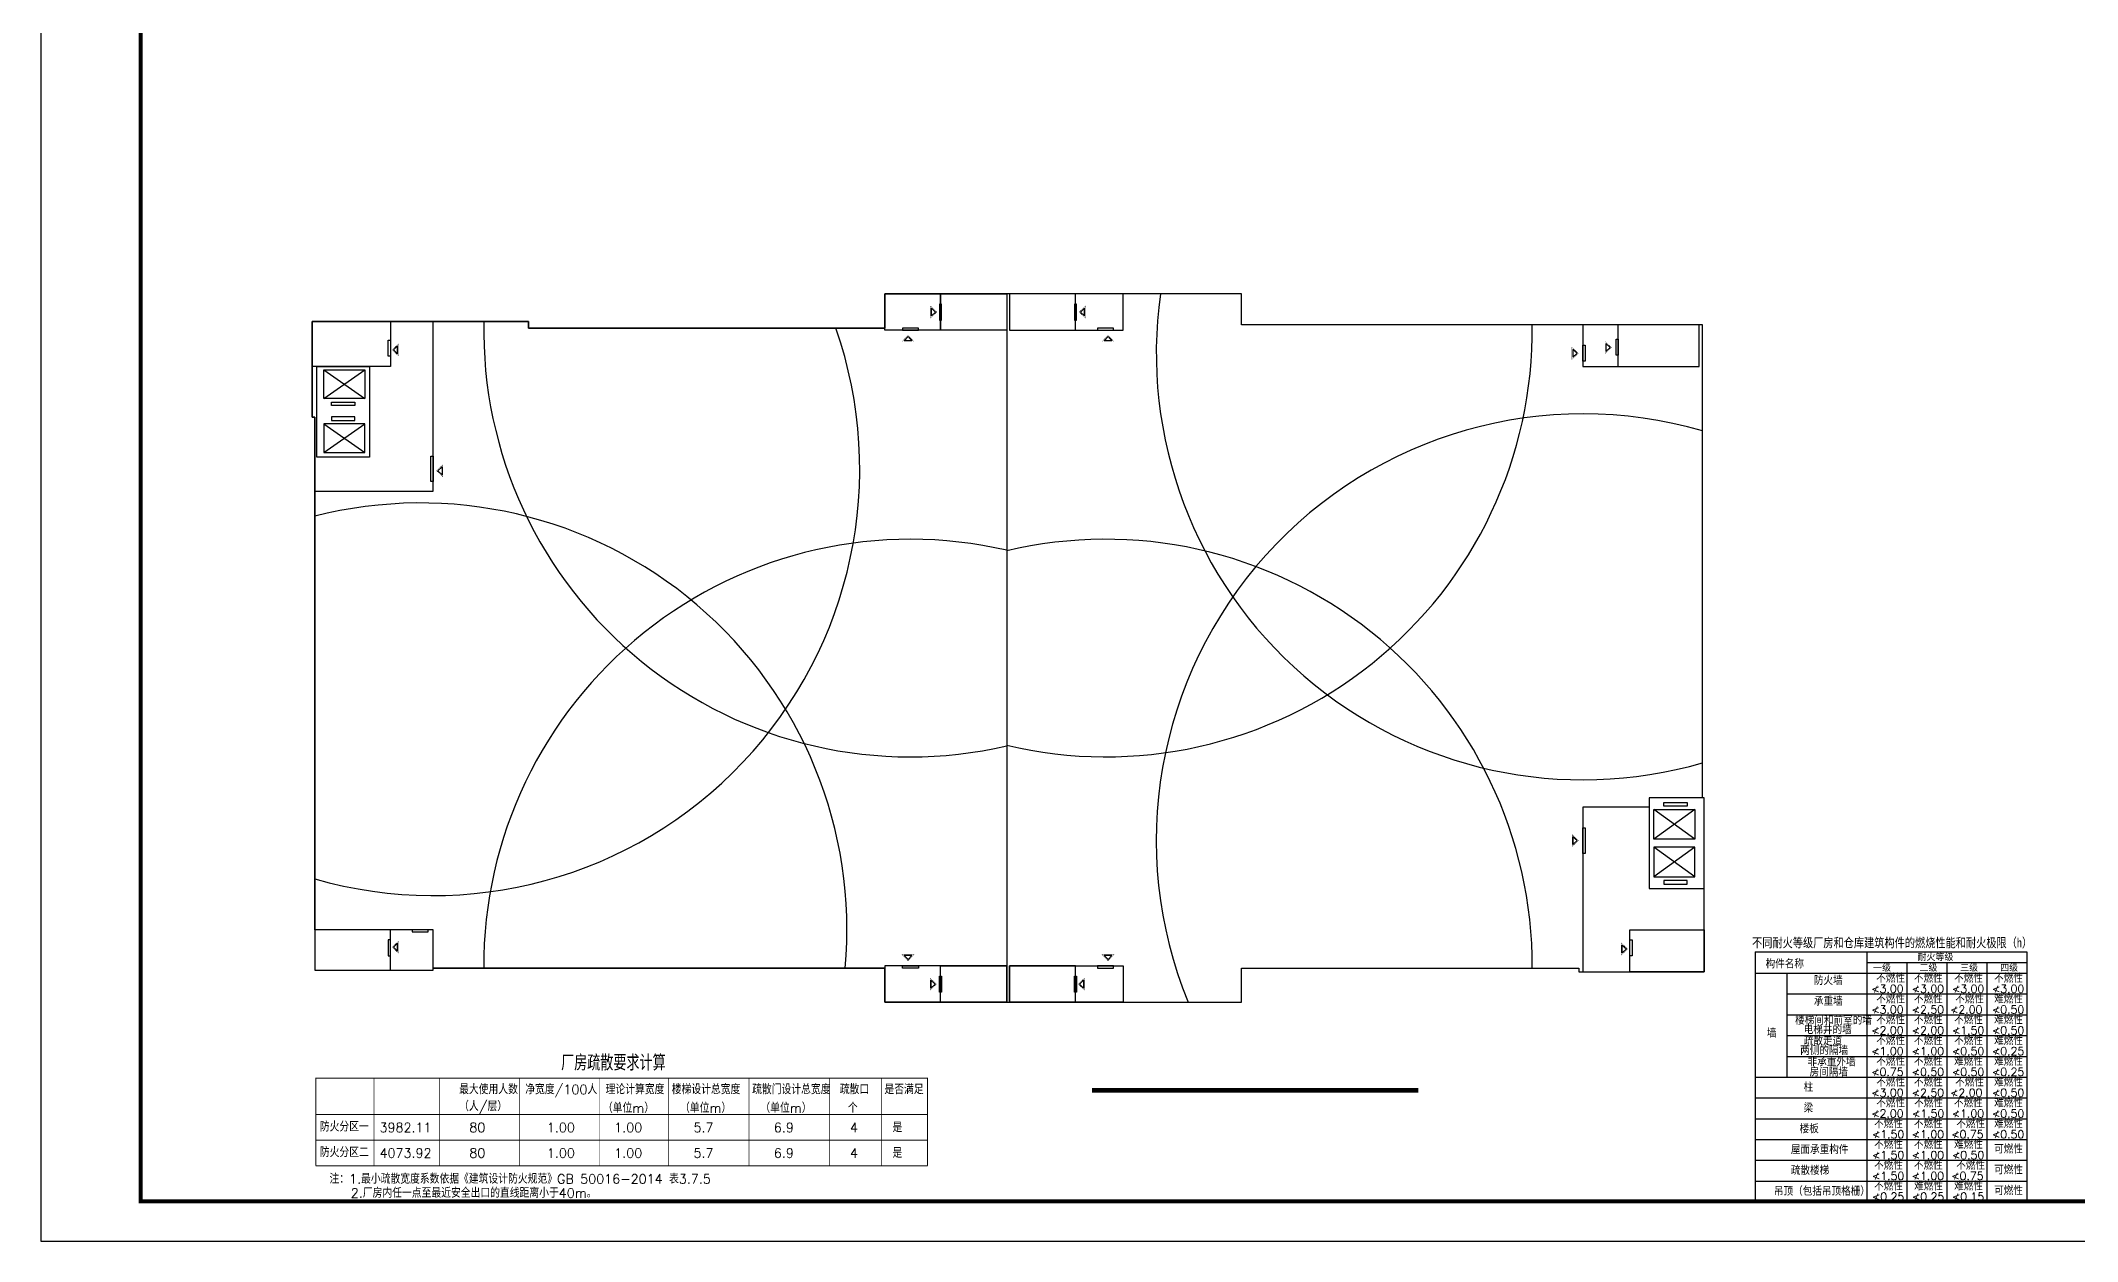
# Model space of a CAD drawing. Extents: x 6843040 to 15500510, y -6507076 to -4940511.
# Drawn here: x 8597898 to 8674268, y -5601001 to -5555987 of the extents above; entities that cross this region are included whole.
import ezdxf

# ---------------------------------------------------------------- set-up
doc = ezdxf.new("R2010")
doc.units = 0
doc.header["$LTSCALE"] = 1000
doc.header["$MEASUREMENT"] = 0
for name, color, linetype in [('DIM_SYMB', 3, 'Continuous'), ('EVTR', 2, 'Continuous'), ('GJ', 1, 'Continuous'), ('PUB_TEXT', 7, 'Continuous'), ('PUB_TITLE', 4, 'Continuous'), ('TEXT', 7, 'Continuous')]:
    doc.layers.add(name, color=color, linetype=linetype)
doc.styles.add('-宋体', font='', dxfattribs={"width": 0.8})
doc.styles.add('_HZTXT', font='SIMPLEX', dxfattribs={"width": 0.9, "bigfont": 'HZTXT'})
doc.styles.add('_TCH_DIM', font='SIMPLEX', dxfattribs={"bigfont": 'GBCBIG'})
doc.styles.add('宋体', font='')
doc.styles.get('-宋体').set_extended_font_data('SimSun')
doc.styles.get('宋体').set_extended_font_data('SimSun')

# ---------------------------------------------------------------- blocks, each defined once
blk = doc.blocks.new('A$C49B61945')
at = {"const_width": 0.1}
blk.add_lwpolyline([(2.19, 2.13), (0.05, 4.15), (0.05, 0.12)], close=True, dxfattribs=at)
blk.add_lwpolyline([(0.35, 0.81), (1.75, 2.13), (0.35, 3.45)], close=True)
blk = doc.blocks.new('五层防火分区示意图')
for points in [[(8639554, -5818525), (8681904, -5818525), (8681904, -5821725), (8715354, -5821725), (8715354, -5818525), (8746954, -5818525), (8746954, -5818875), (8758704, -5818875), (8758704, -5802575), (8758554, -5802575), (8758554, -5792124), (8758554, -5792124), (8758554, -5789724), (8758554, -5789724), (8758554, -5758225), (8736104, -5758225), (8736104, -5758225), (8732904, -5758224), (8732904, -5758225), (8715354, -5758225), (8715354, -5755325), (8681904, -5755325), (8681904, -5758525), (8648504, -5758525), (8648504, -5757925), (8628204, -5757925), (8628204, -5766875), (8628454, -5766875), (8628454, -5814925)], [(8628454, -5814925), (8628454, -5766875), (8628204, -5766875), (8628204, -5757925), (8648504, -5757925), (8648504, -5758525), (8681904, -5758525), (8681904, -5755325), (8693329, -5755325), (8693329, -5821725), (8681904, -5821725), (8681904, -5818525), (8639554, -5818525)]]:
    blk.add_lwpolyline(points)
for points in [[(8681904, -5755325), (8687129, -5755325), (8687129, -5758725), (8681904, -5758725)], [(8687029, -5757775), (8687229, -5757775), (8687229, -5756275), (8687029, -5756275)], [(8687129, -5755325), (8693329, -5755325), (8693329, -5758725), (8687129, -5758725)], [(8704254, -5755325), (8693579, -5755325), (8693579, -5758725), (8704254, -5758725)], [(8699778, -5755325), (8693579, -5755325), (8693579, -5758725), (8699778, -5758725)], [(8699678, -5757775), (8699878, -5757775), (8699878, -5756275), (8699678, -5756275)], [(8628454, -5773825), (8639554, -5773825), (8639554, -5757925), (8628204, -5757925), (8628204, -5766875), (8628454, -5766875)], [(8635554, -5762125), (8628204, -5762125), (8628204, -5757925), (8635554, -5757925)], [(8747354, -5762125), (8758254, -5762125), (8758254, -5758225), (8747354, -5758225)], [(8750654, -5758225), (8747354, -5758225), (8747354, -5762125), (8750654, -5762125)], [(8635554, -5761175), (8635354, -5761175), (8635354, -5759675), (8635554, -5759675)], [(8683554, -5758725), (8685054, -5758725), (8685054, -5758525), (8683554, -5758525)], [(8701854, -5758725), (8703354, -5758725), (8703354, -5758525), (8701854, -5758525)], [(8747554, -5761625), (8747354, -5761625), (8747354, -5760125), (8747554, -5760125)], [(8750654, -5761075), (8750454, -5761075), (8750454, -5759575), (8750654, -5759575)], [(8633604, -5770624), (8628654, -5770624), (8628654, -5762125), (8633604, -5762125)], [(8639554, -5772926), (8639354, -5772926), (8639354, -5770526), (8639554, -5770526)], [(8747354, -5818875), (8751754, -5818875), (8751754, -5814925), (8758704, -5814925), (8758704, -5802575), (8753554, -5802575), (8753554, -5803425), (8747354, -5803425)], [(8753554, -5811075), (8758704, -5811075), (8758704, -5802575), (8753554, -5802575)], [(8747354, -5805375), (8747554, -5805375), (8747554, -5807775), (8747354, -5807775)], [(8635554, -5814925), (8628454, -5814925), (8628454, -5818725), (8635554, -5818725)], [(8639554, -5814925), (8628454, -5814925), (8628454, -5818725), (8639554, -5818725)], [(8637604, -5815125), (8639104, -5815125), (8639104, -5814925), (8637604, -5814925)], [(8751754, -5814925), (8758704, -5814925), (8758704, -5818875), (8751754, -5818875)], [(8635554, -5815875), (8635354, -5815875), (8635354, -5817375), (8635554, -5817375)], [(8751754, -5815875), (8751954, -5815875), (8751954, -5817375), (8751754, -5817375)], [(8681904, -5821725), (8693329, -5821725), (8693329, -5818325), (8681904, -5818325)], [(8683554, -5818325), (8685054, -5818325), (8685054, -5818525), (8683554, -5818525)], [(8687229, -5820775), (8687029, -5820775), (8687029, -5819275), (8687229, -5819275)], [(8687129, -5818325), (8693329, -5818325), (8693329, -5821725), (8687129, -5821725)], [(8699778, -5818324), (8693579, -5818325), (8693579, -5821725), (8699778, -5821724)], [(8704254, -5821725), (8693579, -5821725), (8693579, -5818325), (8704254, -5818325)], [(8699678, -5819275), (8699878, -5819275), (8699878, -5820775), (8699678, -5820775)], [(8703354, -5818325), (8701854, -5818325), (8701854, -5818525), (8703354, -5818525)]]:
    blk.add_lwpolyline(points, close=True)
for centre, start, end in [((8747354, -5760875), 172.02448, 286.2602), ((8684304, -5758725), 178.85414, 283.03963), ((8702604, -5758725), 256.59251, 0.71622), ((8639554, -5771726), 253.88906, 19.27142), ((8747354, -5806575), 73.7398, 202.25628), ((8638354, -5814925), 354.83639, 104.32962), ((8684304, -5818325), 76.96037, 180.28648), ((8702604, -5818325), 359.71352, 103.40749)]:
    blk.add_arc(centre, 40000, start, end)
at = {"layer": 'EVTR'}
for p, q in [((8629304, -5765130), (8633154, -5762450)), ((8629304, -5762450), (8633154, -5765130)), ((8629304, -5767519), (8633154, -5770199)), ((8629304, -5770199), (8633154, -5767519)), ((8757854, -5803670), (8754004, -5806450)), ((8757854, -5806450), (8754004, -5803670)), ((8757854, -5809980), (8754004, -5807200)), ((8757854, -5807200), (8754004, -5809980))]:
    blk.add_line(p, q, dxfattribs=at)
for points in [[(8629304, -5762450), (8633154, -5762450), (8633154, -5765130), (8629304, -5765130)], [(8630034, -5765465), (8632224, -5765465), (8632224, -5765800), (8630034, -5765800)], [(8629304, -5770199), (8633154, -5770199), (8633154, -5767519), (8629304, -5767519)], [(8630034, -5767184), (8632224, -5767184), (8632224, -5766849), (8630034, -5766849)], [(8757854, -5806450), (8754004, -5806450), (8754004, -5803670), (8757854, -5803670)], [(8757124, -5803335), (8754934, -5803335), (8754934, -5803000), (8757124, -5803000)], [(8757854, -5807200), (8754004, -5807200), (8754004, -5809980), (8757854, -5809980)], [(8757124, -5810315), (8754934, -5810315), (8754934, -5810650), (8757124, -5810650)]]:
    blk.add_lwpolyline(points, close=True, dxfattribs=at)
at = {"yscale": 279.9999999999999, "zscale": 279.9999999999999}
for p, xscale, rotation in [((8686171, -5756428), -279.9999999999999, 180), ((8700729, -5756428), 279.9999999999999, 180), ((8636328, -5759974), 279.9999999999999, 180.00000000001), ((8683482, -5759817), -279.9999999999999, 270), ((8702232, -5759817), -279.9999999999999, 270), ((8640492, -5772498), -279.9999999999999, 359.9999999999899), ((8636328, -5815967), 279.9999999999999, 180.00000000001), ((8683482, -5817232), 279.9999999999999, 270), ((8702232, -5817232), 279.9999999999999, 270), ((8750935, -5816137), -279.9999999999999, 180)]:
    blk.add_blockref('A$C49B61945', p, dxfattribs=dict(at, xscale=xscale, rotation=rotation))
for p, xscale in [((8749407, -5760942), 279.9999999999999), ((8746307, -5761492), 279.9999999999999), ((8746318, -5807171), 279.9999999999999), ((8686133, -5820621), 279.9999999999999), ((8700642, -5820621), -279.9999999999999)]:
    blk.add_blockref('A$C49B61945', p, dxfattribs=dict(at, xscale=xscale))
blk = doc.blocks.new('防护构件')
at = {"layer": 'GJ', "color": 7}
for points in [[(1526251, -532146), (1526251, -541519)], [(1526251, -532146), (1536445, -532146)], [(1530444, -532146), (1530444, -541519)], [(1536445, -532146), (1536445, -541519)], [(1526251, -532946), (1536445, -532946)], [(1527444, -532946), (1527444, -536843)], [(1530444, -532546), (1536445, -532546)], [(1531944, -532546), (1531944, -541519)], [(1533444, -532546), (1533444, -541519)], [(1534945, -532546), (1534945, -541519)], [(1527444, -533725), (1536445, -533725)], [(1527444, -534505), (1536445, -534505)], [(1527444, -535284), (1536445, -535284)], [(1527444, -536063), (1536445, -536063)], [(1526251, -536843), (1536445, -536843)], [(1527444, -536843), (1536445, -536843)], [(1526251, -537622), (1536445, -537622)], [(1526251, -538401), (1536445, -538401)], [(1526251, -538401), (1536445, -538401)], [(1526251, -538401), (1536445, -538401)], [(1526251, -539181), (1536445, -539181)], [(1526251, -539960), (1536445, -539960)], [(1526251, -539960), (1536445, -539960)], [(1526251, -539960), (1536445, -539960)], [(1526251, -540739), (1536445, -540739)], [(1526251, -541519), (1536445, -541519)]]:
    blk.add_lwpolyline(points, dxfattribs=at)
at = {"layer": 'TEXT', "color": 7, "style": '宋体', "width": 0.8}
blk.add_text('不同耐火等级厂房和仓库建筑构件的燃烧性能和耐火极限（h）', height=350, dxfattribs=at).set_placement((1526136, -531974))
at = {"layer": 'TEXT', "color": 7}
for s, height, style, p in [('耐火等级', 250, '_HZTXT', (1532337, -532482)), ('构件名称', 300, '_HZTXT', (1526643, -532761)), ('防火墙', 300, '_HZTXT', (1528453, -533382)), ('一级', 250, '_HZTXT', (1530674, -532882)), ('不燃性', 300, '_HZTXT', (1530792, -533297)), ('不燃性', 300, '_HZTXT', (1532206, -533297)), ('二级', 250, '_HZTXT', (1532413, -532882)), ('不燃性', 300, '_HZTXT', (1533713, -533297)), ('三级', 250, '_HZTXT', (1533938, -532882)), ('不燃性', 300, '_HZTXT', (1535213, -533297)), ('四级', 250, '_HZTXT', (1535438, -532882)), ('≮3.00', 300, '_TCH_DIM', (1530607, -533681)), ('不燃性', 300, '_HZTXT', (1530792, -534076)), ('≮3.00', 300, '_TCH_DIM', (1532125, -533681)), ('不燃性', 300, '_HZTXT', (1532206, -534076)), ('≮3.00', 300, '_TCH_DIM', (1533633, -533681)), ('不燃性', 300, '_HZTXT', (1533752, -534076)), ('≮3.00', 300, '_TCH_DIM', (1535133, -533681)), ('难燃性', 300, '_HZTXT', (1535213, -534076)), ('楼梯间和前室的墙', 300, '_HZTXT', (1527750, -534872)), ('承重墙', 300, '_HZTXT', (1528453, -534161)), ('≮3.00', 300, '_HZTXT', (1530607, -534460)), ('不燃性', 300, '_HZTXT', (1530792, -534856)), ('≮2.50', 300, '_HZTXT', (1532125, -534460)), ('不燃性', 300, '_HZTXT', (1532206, -534856)), ('≮2.00', 300, '_HZTXT', (1533563, -534460)), ('不燃性', 300, '_HZTXT', (1533713, -534856)), ('≮0.50', 300, '_TCH_DIM', (1535133, -534460)), ('难燃性', 300, '_HZTXT', (1535213, -534856)), ('墙', 300, '_HZTXT', (1526692, -535354)), ('疏散走道', 300, '_HZTXT', (1528074, -535651)), ('电梯井的墙', 300, '_HZTXT', (1528074, -535227)), ('≮2.00', 300, '_TCH_DIM', (1530607, -535240)), ('不燃性', 300, '_HZTXT', (1530792, -535635)), ('≮2.00', 300, '_TCH_DIM', (1532125, -535240)), ('不燃性', 300, '_HZTXT', (1532206, -535635)), ('≮1.50', 300, '_TCH_DIM', (1533633, -535240)), ('不燃性', 300, '_HZTXT', (1533713, -535635)), ('≮0.50', 300, '_TCH_DIM', (1535133, -535240)), ('难燃性', 300, '_HZTXT', (1535213, -535635)), ('两侧的隔墙', 300, '_HZTXT', (1527939, -536007)), ('非承重外墙', 300, '_HZTXT', (1528218, -536431)), ('≮1.00', 300, '_TCH_DIM', (1530607, -536019)), ('不燃性', 300, '_HZTXT', (1530792, -536414)), ('≮1.00', 300, '_TCH_DIM', (1532125, -536019)), ('不燃性', 300, '_HZTXT', (1532206, -536414)), ('≮0.50', 300, '_TCH_DIM', (1533633, -536019)), ('难燃性', 300, '_HZTXT', (1533713, -536414)), ('≮0.25', 300, '_TCH_DIM', (1535133, -536019)), ('难燃性', 300, '_HZTXT', (1535213, -536414)), ('房间隔墙', 300, '_HZTXT', (1528293, -536815)), ('≮0.75', 300, '_TCH_DIM', (1530607, -536798)), ('不燃性', 300, '_HZTXT', (1530792, -537194)), ('≮0.50', 300, '_TCH_DIM', (1532125, -536798)), ('不燃性', 300, '_HZTXT', (1532206, -537194)), ('≮0.50', 300, '_TCH_DIM', (1533633, -536798)), ('不燃性', 300, '_HZTXT', (1533752, -537194)), ('≮0.25', 300, '_TCH_DIM', (1535133, -536798)), ('难燃性', 300, '_HZTXT', (1535213, -537194)), ('柱', 300, '_HZTXT', (1528069, -537385)), ('≮3.00', 300, '_TCH_DIM', (1530607, -537578)), ('不燃性', 300, '_HZTXT', (1530792, -537973)), ('≮2.50', 300, '_HZTXT', (1532125, -537578)), ('不燃性', 300, '_HZTXT', (1532213, -537973)), ('≮2.00', 300, '_HZTXT', (1533563, -537578)), ('不燃性', 300, '_HZTXT', (1533706, -537973)), ('≮0.50', 300, '_TCH_DIM', (1535133, -537578)), ('难燃性', 300, '_HZTXT', (1535213, -537973)), ('梁', 300, '_HZTXT', (1528069, -538164)), ('≮2.00', 300, '_TCH_DIM', (1530607, -538357)), ('≮1.50', 300, '_TCH_DIM', (1532133, -538357)), ('≮1.00', 300, '_TCH_DIM', (1533626, -538357)), ('≮0.50', 300, '_TCH_DIM', (1535133, -538357)), ('楼板', 300, '_HZTXT', (1527918, -538944)), ('≮1.50', 300, '_TCH_DIM', (1530633, -539136)), ('不燃性', 300, '_HZTXT', (1530713, -538752)), ('≮1.00', 300, '_TCH_DIM', (1532125, -539136)), ('不燃性', 300, '_HZTXT', (1532206, -538752)), ('≮0.75', 300, '_TCH_DIM', (1533607, -539136)), ('不燃性', 300, '_HZTXT', (1533792, -538752)), ('≮0.50', 300, '_TCH_DIM', (1535133, -539136)), ('难燃性', 300, '_HZTXT', (1535213, -538752)), ('屋面承重构件', 300, '_HZTXT', (1527590, -539723)), ('≮1.50', 300, '_TCH_DIM', (1530633, -539916)), ('不燃性', 300, '_HZTXT', (1530713, -539532)), ('≮1.00', 300, '_TCH_DIM', (1532125, -539916)), ('不燃性', 300, '_HZTXT', (1532206, -539532)), ('≮0.50', 300, '_TCH_DIM', (1533633, -539916)), ('难燃性', 300, '_HZTXT', (1533713, -539532)), ('可燃性', 300, '_HZTXT', (1535213, -539702)), ('疏散楼梯', 300, '_HZTXT', (1527590, -540502)), ('≮1.50', 300, '_TCH_DIM', (1530633, -540695)), ('不燃性', 300, '_HZTXT', (1530713, -540311)), ('≮1.00', 300, '_TCH_DIM', (1532125, -540695)), ('不燃性', 300, '_HZTXT', (1532206, -540311)), ('≮0.75', 300, '_TCH_DIM', (1533607, -540695)), ('不燃性', 300, '_HZTXT', (1533792, -540311)), ('可燃性', 300, '_HZTXT', (1535213, -540481)), ('吊顶（包括吊顶格栅）', 300, '_HZTXT', (1526956, -541282)), ('≮0.25', 300, '_TCH_DIM', (1530633, -541474)), ('不燃性', 300, '_HZTXT', (1530713, -541090)), ('≮0.25', 300, '_TCH_DIM', (1532133, -541474)), ('难燃性', 300, '_HZTXT', (1532213, -541090)), ('≮0.15', 300, '_TCH_DIM', (1533633, -541474)), ('难燃性', 300, '_HZTXT', (1533713, -541090)), ('可燃性', 300, '_HZTXT', (1535213, -541261))]:
    blk.add_text(s, height=height, dxfattribs=dict(at, style=style)).set_placement(p)

msp = doc.modelspace()

# ---------------------------------------------------------------- linework, layer by layer
at = {"layer": 'DIM_SYMB', "const_width": 175}
msp.add_lwpolyline([(8637323.6, -5595336.3), (8649558.8, -5595336.3)], dxfattribs=at)
at = {"layer": 'PUB_TITLE'}
msp.add_lwpolyline([(8597898.3, -5601001.4), (8776248.3, -5601001.4), (8776248.3, -5474851.4), (8597898.3, -5474851.4)], close=True, dxfattribs=at)
at = {"layer": 'PUB_TITLE', "const_width": 150}
msp.add_lwpolyline([(8601648.3, -5599501.4), (8774748.3, -5599501.4), (8774748.3, -5476351.4), (8601648.3, -5476351.4)], close=True, dxfattribs=at)
at = {"layer": 'PUB_TITLE'}
for points, const_width in [([(8631153.5, -5598170.2), (8631153.5, -5594890.2), (8608211.5, -5594890.2), (8608211.5, -5598170.2)], 40), ([(8610391, -5598170.2), (8610391, -5594890.2)], 24), ([(8612840.4, -5598170.2), (8612840.4, -5594890.2)], 24), ([(8615852.6, -5598170.2), (8615852.6, -5594890.2)], 24), ([(8618864.9, -5598170.2), (8618864.9, -5594890.2)], 24), ([(8621444.1, -5598170.2), (8621444.1, -5594890.2)], 24), ([(8621444.1, -5598170.2), (8621444.1, -5594890.2)], 24), ([(8621444.1, -5598170.2), (8621444.1, -5594890.2)], 24), ([(8624456.4, -5598170.2), (8624456.4, -5594890.2)], 24), ([(8624456.4, -5598170.2), (8624456.4, -5594890.2)], 24), ([(8627468.6, -5598170.2), (8627468.6, -5594890.2)], 24), ([(8629418.6, -5598170.2), (8629418.6, -5594890.2)], 24), ([(8629418.6, -5598170.2), (8629418.6, -5594890.2)], 24), ([(8608211.5, -5596250.2), (8631153.5, -5596250.2)], 40), ([(8608211.5, -5597210.2), (8631153.5, -5597210.2)], 40), ([(8608211.5, -5598170.2), (8631153.5, -5598170.2)], 40)]:
    msp.add_lwpolyline(points, dxfattribs=dict(at, const_width=const_width))

# ---------------------------------------------------------------- block references
at = {"xscale": 0.4, "yscale": 0.4, "zscale": 0.4}
msp.add_blockref('五层防火分区示意图', (5156789.5, -3263349.3), dxfattribs=at)
msp.add_blockref('防护构件', (7135936.9, -5058004.8))

# ---------------------------------------------------------------- texts
at = {"layer": 'PUB_TEXT', "style": '-宋体', "width": 0.7}
msp.add_text('厂房疏散要求计算', height=513.16, dxfattribs=at).set_placement((8617412.4, -5594543.2))
at = {"layer": 'PUB_TEXT', "style": '_HZTXT'}
for s, p in [('最大使用人数', (8613588.1, -5595484.7)), ('净宽度/100人', (8616067.6, -5595484.7)), ('理论计算宽度', (8619080.8, -5595484.7)), ('楼梯设计总宽度', (8621561.4, -5595484.7)), ('疏散门设计总宽度', (8624573.7, -5595484.7)), ('疏散口', (8627863.9, -5595484.7)), ('是否满足', (8629535.6, -5595484.7)), ('（人/层）', (8613588.1, -5596117.6)), ('（单位m）', (8618980.3, -5596180.6)), ('（单位m）', (8621871.9, -5596180.6)), ('（单位m）', (8624884.1, -5596180.6)), ('个', (8628169.5, -5596180.6)), ('防火分区一', (8608363.7, -5596883.7)), ('3982.11', (8610603.1, -5596910.1)), ('80', (8613972.5, -5596910.1)), ('1.00', (8616878.4, -5596910.1)), ('1.00', (8619403.3, -5596910.1)), ('5.7', (8622376.1, -5596910.1)), ('6.9', (8625388.4, -5596910.1)), ('4', (8628240.8, -5596910.1)), ('是', (8629838.4, -5596910.1)), ('防火分区二', (8608363.7, -5597843.7)), ('4073.92', (8610603.1, -5597870.1)), ('80', (8613972.5, -5597870.1)), ('1.00', (8616878.4, -5597870.1)), ('1.00', (8619403.3, -5597870.1)), ('5.7', (8622376.1, -5597870.1)), ('6.9', (8625388.4, -5597870.1)), ('4', (8628240.8, -5597870.1)), ('是', (8629838.4, -5597870.1)), ('注：1.最小疏散宽度系数依据《建筑设计防火规范》GB 50016-2014 表3.7.5', (8608725.2, -5598839)), ('  2.厂房内任一点至最近安全出口的直线距离小于40m。', (8609044.9, -5599368.4))]:
    msp.add_text(s, height=350, dxfattribs=at).set_placement(p)

doc.saveas('drawing.dxf')
